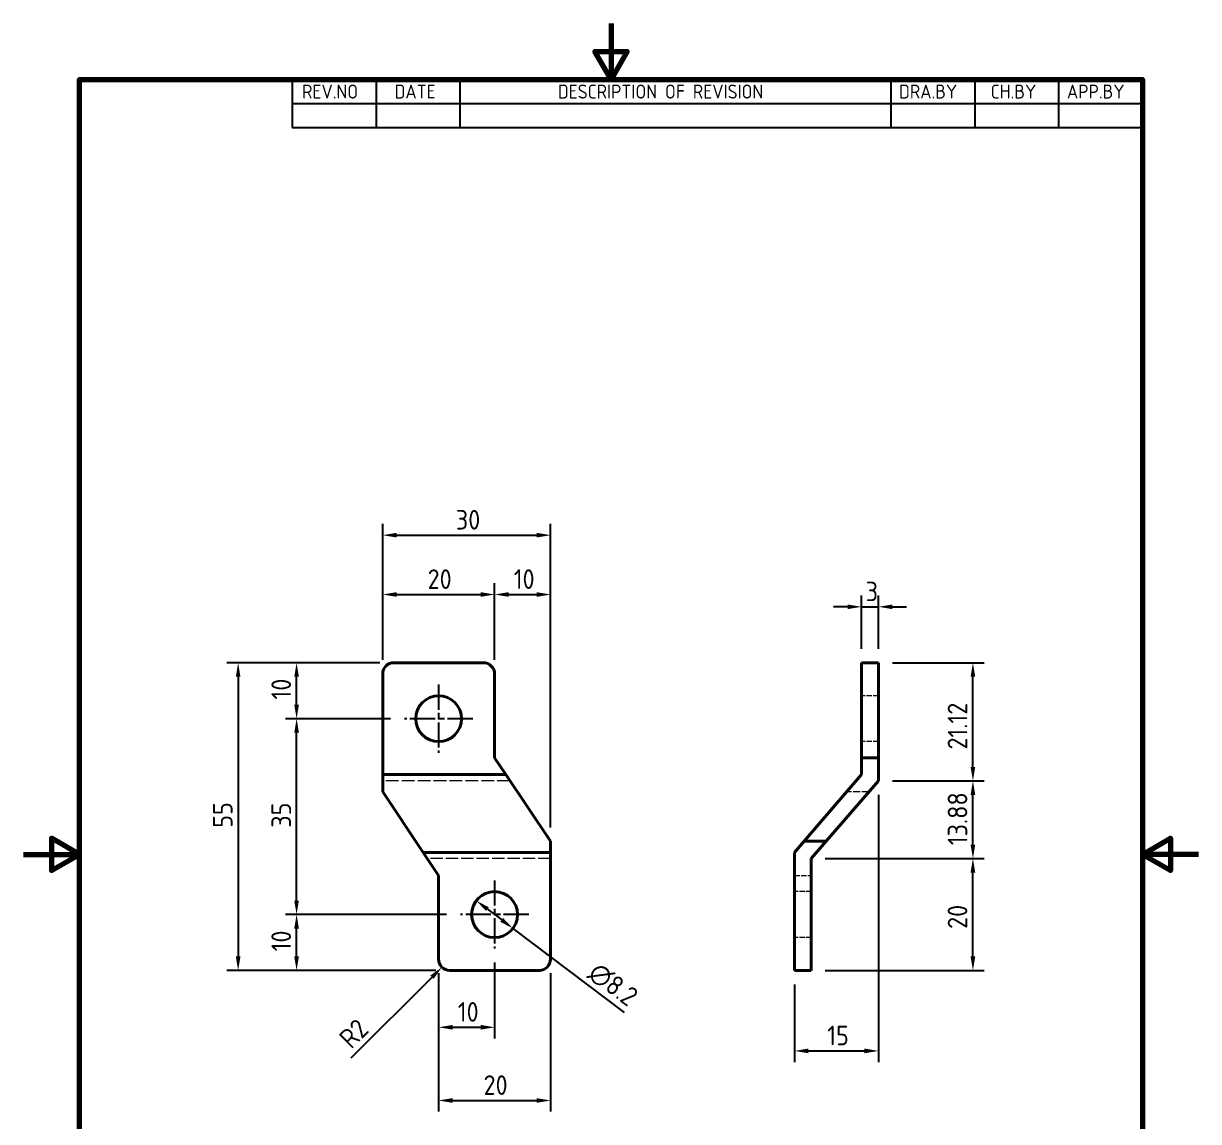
# Model space of a CAD drawing. Header units: millimetres. Extents: x 0 to 210, y 0 to 297.
# Drawn here: x 0 to 210, y 100.8 to 297 of the extents above; entities that cross this region are included whole.
import ezdxf

# ---------------------------------------------------------------- set-up
doc = ezdxf.new("R2010")
doc.units = ezdxf.units.MM
doc.linetypes.add('CHAIN', pattern=[0.35429999999999995, 0.2362, -0.0295, 0.0591, -0.0295])
doc.linetypes.add('DASHED', pattern=[0.2067, 0.1654, -0.0413])
doc.layers.get('0').update_dxf_attribs({"color": 3, "lineweight": 25})
for name, color, linetype, lineweight in [('가려진 것(ISO)', 2, 'DASHED', 18), ('가시적인 것(ISO)', 3, 'Continuous', 40), ('경계(ISO)', 7, 'Continuous', 70), ('기호(ISO)', 5, 'Continuous', 25), ('중심 표식(ISO)', 1, 'Continuous', 25), ('치수(ISO)', 7, 'Continuous', 25)]:
    doc.layers.add(name, color=color, linetype=linetype, lineweight=lineweight)
doc.styles.add('ISO Proportiona M2B', font='isocp.shx')
doc.styles.add('치수 텍스트_PSTEK_POSCO', font='isocp.shx')
doc.dimstyles.new('치수_PSTEK_POSCO', dxfattribs={"dimtxt": 3.5, "dimasz": 2.5, "dimexe": 2, "dimexo": 2.5, "dimgap": 1, "dimtad": 1, "dimrnd": 1e-08, "dimdsep": 46, "dimtxsty": '치수 텍스트_PSTEK_POSCO', "dimcen": 0.09, "dimdle": 10, "dimclrd": 7, "dimclre": 7, "dimclrt": 2, "dimadec": 1, "dimazin": 2, "dimtfac": 1, "dimtmove": 0, "dimatfit": 3, "dimfxl": 0, "dimtolj": 1, "dimlwd": -1, "dimlwe": -1, "dimarcsym": 0})

# ---------------------------------------------------------------- blocks, each defined once
blk = doc.blocks.new('경계 Default Border')
at = {"layer": '경계(ISO)', "flags": 128}
for points in [[(105, 297.0000076293945), (105, 287.0000076293945), (102.1132469177246, 292.0000076293945), (107.8867530822754, 292.0000076293945), (105, 287.0000076293945)], [(10, 10), (10, 287.0000076293945), (200, 287.0000076293945), (200, 10), (10, 10)], [(0, 148.5000038146973), (10, 148.5000038146973), (5, 151.3867473602295), (5, 145.6132507324219), (10, 148.5000038146973)], [(210, 148.5000038146973), (200, 148.5000038146973), (205, 151.3867473602295), (205, 145.6132507324219), (200, 148.5000038146973)]]:
    blk.add_lwpolyline(points, dxfattribs=at)
blk = doc.blocks.new('리비전 내역')
at = {"layer": '기호(ISO)'}
for p, q in [((48.00000000000001, 287.0000076293945), (200, 287.0000076293945)), ((48.00000000000001, 287.0000076293945), (48.00000000000001, 282.7200076293945)), ((63.00000000000001, 287.0000076293945), (63.00000000000001, 282.7200076293945)), ((78, 287.0000076293945), (78, 282.7200076293945)), ((155, 287.0000076293945), (155, 282.7200076293945)), ((170, 287.0000076293945), (170, 282.7200076293945)), ((185, 287.0000076293945), (185, 282.7200076293945)), ((200, 287.0000076293945), (200, 282.7200076293945)), ((48.00000000000001, 282.7200076293945), (200, 282.7200076293945)), ((48.00000000000001, 282.7200076293945), (48.00000000000001, 278.4400076293945)), ((63.00000000000001, 282.7200076293945), (63.00000000000001, 278.4400076293945)), ((78, 282.7200076293945), (78, 278.4400076293945)), ((155, 282.7200076293945), (155, 278.4400076293945)), ((170, 282.7200076293945), (170, 278.4400076293945)), ((185, 282.7200076293945), (185, 278.4400076293945)), ((200, 282.7200076293945), (200, 278.4400076293945)), ((48.00000000000001, 278.4400076293945), (200, 278.4400076293945))]:
    blk.add_line(p, q, dxfattribs=at)
at = {"layer": '기호(ISO)', "color": 2, "char_height": 2.5, "attachment_point": 7, "style": 'ISO Proportiona M2B'}
for s, insert in [('REV.NO', (49.7871163682308, 283.5831900503393)), ('DATE', (66.31423177283666, 283.5831900503393)), ('DESCRIPTION OF REVISION', (95.50702043336295, 283.5831900503393)), ('DRA.BY', (156.4757339553203, 283.5831900503393)), ('CH.BY', (172.8642915086116, 283.5831900503393)), ('APP.BY', (186.4777339604403, 283.5831900503393))]:
    blk.add_mtext(s, dxfattribs=dict(at, insert=insert))
blk = doc.blocks.new('*D22')
at = {"layer": 'Defpoints', "color": 0, "transparency": 16777216}
for p in [(48.80894234194242, 137.7487331230217), (78.09472626063264, 137.7487331230217), (76.19472626063265, 127.7487331230217)]:
    blk.add_point(p, dxfattribs=at)
at = {"layer": '치수(ISO)', "color": 7, "transparency": 16777216}
for p, q in [((75.59472626063264, 137.7487331230217), (46.80894234194242, 137.7487331230217)), ((48.80894234194242, 130.2487331230217), (48.80894234194242, 135.2487331230217)), ((73.69472626063265, 127.7487331230217), (46.80894234194242, 127.7487331230217))]:
    blk.add_line(p, q, dxfattribs=at)
for points in [[(48.39227567527576, 135.2487331230217), (49.22560900860908, 135.2487331230217), (48.80894234194242, 137.7487331230217)], [(48.39227567527576, 130.2487331230217), (49.22560900860908, 130.2487331230217), (48.80894234194242, 127.7487331230217)]]:
    blk.add_solid(points, dxfattribs=at)
at = {"layer": '치수(ISO)', "color": 2, "transparency": 16777216, "insert": (46.0589423419424, 131.1623551702658), "char_height": 3.5, "attachment_point": 4, "rotation": 90, "style": '치수 텍스트_PSTEK_POSCO'}
blk.add_mtext('\\A1;10', dxfattribs=at)
blk = doc.blocks.new('*D23')
at = {"layer": 'Defpoints', "color": 0, "transparency": 16777216}
for p in [(48.80894234194243, 172.7487331230217), (68.09472626063263, 172.7487331230217), (78.09472626063264, 137.7487331230217)]:
    blk.add_point(p, dxfattribs=at)
at = {"layer": '치수(ISO)', "color": 7, "transparency": 16777216}
for p, q in [((65.59472626063263, 172.7487331230217), (46.80894234194243, 172.7487331230217)), ((48.80894234194242, 140.2487331230217), (48.80894234194243, 170.2487331230217)), ((75.59472626063264, 137.7487331230217), (46.80894234194242, 137.7487331230217))]:
    blk.add_line(p, q, dxfattribs=at)
for points in [[(48.39227567527576, 170.2487331230217), (49.22560900860909, 170.2487331230217), (48.80894234194243, 172.7487331230217)], [(48.39227567527576, 140.2487331230217), (49.22560900860908, 140.2487331230217), (48.80894234194242, 137.7487331230217)]]:
    blk.add_solid(points, dxfattribs=at)
at = {"layer": '치수(ISO)', "color": 2, "transparency": 16777216, "insert": (46.0589423419424, 153.2612457496064), "char_height": 3.5, "attachment_point": 4, "rotation": 90, "style": '치수 텍스트_PSTEK_POSCO'}
blk.add_mtext('\\A1;35', dxfattribs=at)
blk = doc.blocks.new('*D24')
at = {"layer": 'Defpoints', "color": 0, "transparency": 16777216}
for p in [(48.80894234194243, 182.7487331230217), (66.19472626063263, 182.7487331230217), (68.09472626063263, 172.7487331230217)]:
    blk.add_point(p, dxfattribs=at)
at = {"layer": '치수(ISO)', "color": 7, "transparency": 16777216}
for p, q in [((63.69472626063263, 182.7487331230217), (46.80894234194243, 182.7487331230217)), ((48.80894234194242, 175.2487331230217), (48.80894234194243, 180.2487331230217)), ((65.59472626063263, 172.7487331230217), (46.80894234194242, 172.7487331230217))]:
    blk.add_line(p, q, dxfattribs=at)
for points in [[(48.39227567527576, 180.2487331230217), (49.22560900860909, 180.2487331230217), (48.80894234194243, 182.7487331230217)], [(48.39227567527576, 175.2487331230217), (49.22560900860908, 175.2487331230217), (48.80894234194242, 172.7487331230217)]]:
    blk.add_solid(points, dxfattribs=at)
at = {"layer": '치수(ISO)', "color": 2, "transparency": 16777216, "insert": (46.0589423419424, 176.1823551702658), "char_height": 3.5, "attachment_point": 4, "rotation": 90, "style": '치수 텍스트_PSTEK_POSCO'}
blk.add_mtext('\\A1;10', dxfattribs=at)
blk = doc.blocks.new('*D25')
at = {"layer": 'Defpoints', "color": 0, "transparency": 16777216}
for p in [(140.7944054392593, 147.7487331230217), (169.6808987494999, 147.7487331230217), (140.7944054392587, 127.7487331230217)]:
    blk.add_point(p, dxfattribs=at)
at = {"layer": '치수(ISO)', "color": 7, "transparency": 16777216}
for p, q in [((143.2944054392593, 147.7487331230217), (171.6808987494999, 147.7487331230217)), ((169.6808987494999, 130.2487331230217), (169.6808987494999, 145.2487331230217)), ((143.2944054392587, 127.7487331230217), (171.6808987494999, 127.7487331230217))]:
    blk.add_line(p, q, dxfattribs=at)
for points in [[(169.2642320828332, 145.2487331230217), (170.0975654161665, 145.2487331230217), (169.6808987494999, 147.7487331230217)], [(169.2642320828332, 130.2487331230217), (170.0975654161665, 130.2487331230217), (169.6808987494999, 127.7487331230217)]]:
    blk.add_solid(points, dxfattribs=at)
at = {"layer": '치수(ISO)', "color": 2, "transparency": 16777216, "insert": (166.9305542613109, 135.1803340337808), "char_height": 3.5, "attachment_point": 4, "rotation": 90, "style": '치수 텍스트_PSTEK_POSCO'}
blk.add_mtext('\\A1;20', dxfattribs=at)
blk = doc.blocks.new('*D26')
at = {"layer": 'Defpoints', "color": 0, "transparency": 16777216}
for p in [(152.7944054392572, 161.6318891532147), (169.6808987494999, 161.6318891532147), (140.7944054392593, 147.7487331230217)]:
    blk.add_point(p, dxfattribs=at)
at = {"layer": '치수(ISO)', "color": 7, "transparency": 16777216}
for p, q in [((155.2944054392572, 161.6318891532147), (171.6808987494999, 161.6318891532147)), ((169.6808987494999, 150.2487331230217), (169.6808987494999, 159.1318891532147)), ((143.2944054392593, 147.7487331230217), (171.6808987494999, 147.7487331230217))]:
    blk.add_line(p, q, dxfattribs=at)
for points in [[(169.2642320828332, 159.1318891532147), (170.0975654161665, 159.1318891532147), (169.6808987494999, 161.6318891532147)], [(169.2642320828332, 150.2487331230217), (170.0975654161665, 150.2487331230217), (169.6808987494999, 147.7487331230217)]]:
    blk.add_solid(points, dxfattribs=at)
at = {"layer": '치수(ISO)', "color": 2, "transparency": 16777216, "insert": (166.9308987494998, 150.1403111381182), "char_height": 3.5, "attachment_point": 4, "rotation": 90, "style": '치수 텍스트_PSTEK_POSCO'}
blk.add_mtext('\\A1;13.88', dxfattribs=at)
blk = doc.blocks.new('*D27')
at = {"layer": 'Defpoints', "color": 0, "transparency": 16777216}
for p in [(152.7944054392561, 182.7487331230217), (169.6808987494999, 182.7487331230217), (152.7944054392572, 161.6318891532147)]:
    blk.add_point(p, dxfattribs=at)
at = {"layer": '치수(ISO)', "color": 7, "transparency": 16777216}
for p, q in [((155.2944054392561, 182.7487331230217), (171.6808987494999, 182.7487331230217)), ((169.6808987494999, 164.1318891532147), (169.6808987494999, 180.2487331230217)), ((155.2944054392572, 161.6318891532147), (171.6808987494999, 161.6318891532147))]:
    blk.add_line(p, q, dxfattribs=at)
for points in [[(169.2642320828332, 180.2487331230217), (170.0975654161665, 180.2487331230217), (169.6808987494999, 182.7487331230217)], [(169.2642320828332, 164.1318891532147), (170.0975654161665, 164.1318891532147), (169.6808987494999, 161.6318891532147)]]:
    blk.add_solid(points, dxfattribs=at)
at = {"layer": '치수(ISO)', "color": 2, "transparency": 16777216, "insert": (166.9305542613109, 167.2431866551765), "char_height": 3.5, "attachment_point": 4, "rotation": 90, "style": '치수 텍스트_PSTEK_POSCO'}
blk.add_mtext('\\A1;21.12', dxfattribs=at)
blk = doc.blocks.new('*D28')
at = {"layer": 'Defpoints', "color": 0, "transparency": 16777216}
for p in [(152.7944054392572, 161.6318891532147), (137.794405439259, 127.7487331230217), (152.7944054392572, 113.375011144001)]:
    blk.add_point(p, dxfattribs=at)
at = {"layer": '치수(ISO)', "color": 7, "transparency": 16777216}
for p, q in [((152.7944054392572, 159.1318891532147), (152.7944054392572, 111.375011144001)), ((137.794405439259, 125.2487331230217), (137.794405439259, 111.375011144001)), ((140.294405439259, 113.375011144001), (150.2944054392572, 113.375011144001))]:
    blk.add_line(p, q, dxfattribs=at)
for points in [[(140.294405439259, 113.7916778106677), (140.294405439259, 112.9583444773343), (137.794405439259, 113.375011144001)], [(150.2944054392572, 113.7916778106677), (150.2944054392572, 112.9583444773343), (152.7944054392572, 113.375011144001)]]:
    blk.add_solid(points, dxfattribs=at)
at = {"layer": '치수(ISO)', "color": 2, "transparency": 16777216, "insert": (143.6469180658428, 116.125011144001), "char_height": 3.5, "attachment_point": 4, "style": '치수 텍스트_PSTEK_POSCO'}
blk.add_mtext('\\A1;15', dxfattribs=at)
blk = doc.blocks.new('*D29')
at = {"layer": 'Defpoints', "color": 0, "transparency": 16777216}
for p in [(152.7944054392561, 192.7487331230217), (149.7944054392561, 182.7487331230217), (152.7944054392561, 182.7487331230217)]:
    blk.add_point(p, dxfattribs=at)
at = {"layer": '치수(ISO)', "color": 7, "transparency": 16777216}
for p, q in [((149.7944054392561, 185.2487331230217), (149.7944054392561, 194.7487331230217)), ((152.7944054392561, 185.2487331230217), (152.7944054392561, 194.7487331230217)), ((147.2944054392561, 192.7487331230217), (144.7944054392561, 192.7487331230217)), ((149.7944054392561, 192.7487331230217), (152.7944054392561, 192.7487331230217)), ((155.2944054392561, 192.7487331230217), (157.7944054392561, 192.7487331230217))]:
    blk.add_line(p, q, dxfattribs=at)
for points in [[(147.2944054392561, 193.1653997896883), (147.2944054392561, 192.332066456355), (149.7944054392561, 192.7487331230217)], [(155.2944054392561, 193.1653997896883), (155.2944054392561, 192.332066456355), (152.7944054392561, 192.7487331230217)]]:
    blk.add_solid(points, dxfattribs=at)
at = {"layer": '치수(ISO)', "color": 2, "transparency": 16777216, "insert": (150.5219180658408, 195.4987331230217), "char_height": 3.5, "attachment_point": 4, "style": '치수 텍스트_PSTEK_POSCO'}
blk.add_mtext('\\A1;3', dxfattribs=at)
blk = doc.blocks.new('*D30')
at = {"layer": 'Defpoints', "color": 0, "transparency": 16777216}
for p in [(84.19472626063262, 194.9449759986062), (64.19472626063263, 180.7487331230217), (84.19472626063262, 180.7487331230217)]:
    blk.add_point(p, dxfattribs=at)
at = {"layer": '치수(ISO)', "color": 7, "transparency": 16777216}
for p, q in [((64.19472626063263, 183.2487331230217), (64.19472626063263, 196.9449759986062)), ((84.19472626063262, 183.2487331230217), (84.19472626063262, 196.9449759986062)), ((66.69472626063263, 194.9449759986062), (81.69472626063262, 194.9449759986062))]:
    blk.add_line(p, q, dxfattribs=at)
for points in [[(66.69472626063263, 195.3616426652729), (66.69472626063263, 194.5283093319395), (64.19472626063263, 194.9449759986062)], [(81.69472626063262, 195.3616426652729), (81.69472626063262, 194.5283093319395), (84.19472626063262, 194.9449759986062)]]:
    blk.add_solid(points, dxfattribs=at)
at = {"layer": '치수(ISO)', "color": 2, "transparency": 16777216, "insert": (72.22390933149876, 197.6953204867952), "char_height": 3.5, "attachment_point": 4, "style": '치수 텍스트_PSTEK_POSCO'}
blk.add_mtext('\\A1;20', dxfattribs=at)
blk = doc.blocks.new('*D31')
at = {"layer": 'Defpoints', "color": 0, "transparency": 16777216}
for p in [(94.19472626063265, 194.9449759986062), (84.19472626063262, 180.7487331230217), (94.19472626063265, 150.8325050649964)]:
    blk.add_point(p, dxfattribs=at)
at = {"layer": '치수(ISO)', "color": 7, "transparency": 16777216}
for p, q in [((84.19472626063262, 183.2487331230217), (84.19472626063262, 196.9449759986062)), ((94.19472626063265, 153.3325050649964), (94.19472626063265, 196.9449759986062)), ((86.69472626063262, 194.9449759986062), (91.69472626063265, 194.9449759986062))]:
    blk.add_line(p, q, dxfattribs=at)
for points in [[(86.69472626063262, 195.3616426652729), (86.69472626063262, 194.5283093319395), (84.19472626063262, 194.9449759986062)], [(91.69472626063265, 195.3616426652729), (91.69472626063265, 194.5283093319395), (94.19472626063265, 194.9449759986062)]]:
    blk.add_solid(points, dxfattribs=at)
at = {"layer": '치수(ISO)', "color": 2, "transparency": 16777216, "insert": (87.6183483078767, 197.6949759986062), "char_height": 3.5, "attachment_point": 4, "style": '치수 텍스트_PSTEK_POSCO'}
blk.add_mtext('\\A1;10', dxfattribs=at)
blk = doc.blocks.new('*D32')
at = {"layer": 'Defpoints', "color": 0, "transparency": 16777216}
for p in [(94.19472626063265, 205.5520602389402), (64.19472626063263, 180.7487331230217), (94.19472626063265, 150.8325050649964)]:
    blk.add_point(p, dxfattribs=at)
at = {"layer": '치수(ISO)', "color": 7, "transparency": 16777216}
for p, q in [((64.19472626063263, 183.2487331230217), (64.19472626063263, 207.5520602389402)), ((94.19472626063265, 153.3325050649964), (94.19472626063265, 207.5520602389402)), ((66.69472626063263, 205.5520602389402), (91.69472626063265, 205.5520602389402))]:
    blk.add_line(p, q, dxfattribs=at)
for points in [[(66.69472626063263, 205.9687269056068), (66.69472626063263, 205.1353935722735), (64.19472626063263, 205.5520602389402)], [(91.69472626063265, 205.9687269056068), (91.69472626063265, 205.1353935722735), (94.19472626063265, 205.5520602389402)]]:
    blk.add_solid(points, dxfattribs=at)
at = {"layer": '치수(ISO)', "color": 2, "transparency": 16777216, "insert": (77.26834830787672, 208.3020602389402), "char_height": 3.5, "attachment_point": 4, "style": '치수 텍스트_PSTEK_POSCO'}
blk.add_mtext('\\A1;30', dxfattribs=at)
blk = doc.blocks.new('*D33')
at = {"layer": 'Defpoints', "color": 0, "transparency": 16777216}
for p in [(66.19472626063263, 182.7487331230217), (38.36221602501814, 127.7487331230217), (76.19472626063265, 127.7487331230217)]:
    blk.add_point(p, dxfattribs=at)
at = {"layer": '치수(ISO)', "color": 7, "transparency": 16777216}
for p, q in [((63.69472626063263, 182.7487331230217), (36.36221602501816, 182.7487331230217)), ((38.36221602501816, 180.2487331230217), (38.36221602501814, 130.2487331230217)), ((73.69472626063265, 127.7487331230217), (36.36221602501814, 127.7487331230217))]:
    blk.add_line(p, q, dxfattribs=at)
for points in [[(37.94554935835149, 180.2487331230217), (38.77888269168482, 180.2487331230217), (38.36221602501816, 182.7487331230217)], [(37.94554935835148, 130.2487331230217), (38.77888269168481, 130.2487331230217), (38.36221602501814, 127.7487331230217)]]:
    blk.add_solid(points, dxfattribs=at)
at = {"layer": '치수(ISO)', "color": 2, "transparency": 16777216, "insert": (35.61221602501812, 153.2512457496064), "char_height": 3.5, "attachment_point": 4, "rotation": 90, "style": '치수 텍스트_PSTEK_POSCO'}
blk.add_mtext('\\A1;55', dxfattribs=at)
blk = doc.blocks.new('*D34')
at = {"layer": 'Defpoints', "color": 0, "transparency": 16777216}
for p in [(84.19472626063265, 131.6487331230217), (74.19472626063265, 129.7487331230217), (84.19472626063265, 117.5977053640225)]:
    blk.add_point(p, dxfattribs=at)
at = {"layer": '치수(ISO)', "color": 7, "transparency": 16777216}
for p, q in [((84.19472626063265, 129.1487331230217), (84.19472626063265, 115.5977053640225)), ((74.19472626063265, 127.2487331230217), (74.19472626063265, 115.5977053640225)), ((76.69472626063265, 117.5977053640225), (81.69472626063265, 117.5977053640225))]:
    blk.add_line(p, q, dxfattribs=at)
for points in [[(76.69472626063265, 118.0143720306892), (76.69472626063265, 117.1810386973558), (74.19472626063265, 117.5977053640225)], [(81.69472626063265, 118.0143720306892), (81.69472626063265, 117.1810386973558), (84.19472626063265, 117.5977053640225)]]:
    blk.add_solid(points, dxfattribs=at)
at = {"layer": '치수(ISO)', "color": 2, "transparency": 16777216, "insert": (77.61834830787674, 120.3477053640225), "char_height": 3.5, "attachment_point": 4, "style": '치수 텍스트_PSTEK_POSCO'}
blk.add_mtext('\\A1;10', dxfattribs=at)
blk = doc.blocks.new('*D35')
at = {"layer": 'Defpoints', "color": 0, "transparency": 16777216}
for p in [(74.19472626063265, 129.7487331230217), (94.19472626063266, 129.7487331230217), (94.19472626063266, 104.5171378611315)]:
    blk.add_point(p, dxfattribs=at)
at = {"layer": '치수(ISO)', "color": 7, "transparency": 16777216}
for p, q in [((74.19472626063265, 127.2487331230217), (74.19472626063265, 102.5171378611315)), ((94.19472626063266, 127.2487331230217), (94.19472626063266, 102.5171378611315)), ((76.69472626063265, 104.5171378611315), (91.69472626063266, 104.5171378611315))]:
    blk.add_line(p, q, dxfattribs=at)
for points in [[(76.69472626063265, 104.9338045277981), (76.69472626063265, 104.1004711944648), (74.19472626063265, 104.5171378611315)], [(91.69472626063266, 104.9338045277981), (91.69472626063266, 104.1004711944648), (94.19472626063266, 104.5171378611315)]]:
    blk.add_solid(points, dxfattribs=at)
at = {"layer": '치수(ISO)', "color": 2, "transparency": 16777216, "insert": (82.22390933149882, 107.2674823493204), "char_height": 3.5, "attachment_point": 4, "style": '치수 텍스트_PSTEK_POSCO'}
blk.add_mtext('\\A1;20', dxfattribs=at)
blk = doc.blocks.new('*D36')
at = {"layer": 'Defpoints', "color": 0, "transparency": 16777216}
for p in [(80.92244465224192, 140.2189908171475), (87.46700786902312, 135.2784754288955)]:
    blk.add_point(p, dxfattribs=at)
at = {"layer": '치수(ISO)', "color": 7, "transparency": 16777216}
for p, q in [((82.91773831589474, 138.7127361256073), (85.47171420537035, 136.7847301204358)), ((87.46700786902312, 135.2784754288955), (107.3797899354402, 120.2462413495026))]:
    blk.add_line(p, q, dxfattribs=at)
for points in [[(83.16878076448477, 139.0452850695494), (82.6666958673047, 138.3801871816651), (80.92244465224192, 140.2189908171475)], [(85.72275665396036, 137.1172790643778), (85.22067175678029, 136.4521811764936), (87.46700786902312, 135.2784754288955)]]:
    blk.add_solid(points, dxfattribs=at)
at = {"layer": '치수(ISO)', "color": 2, "transparency": 16777216, "insert": (101.6461449555205, 128.0206312318941), "char_height": 3.5, "attachment_point": 4, "rotation": 322.9507077139547, "style": '치수 텍스트_PSTEK_POSCO'}
blk.add_mtext('\\A1;∅8.2', dxfattribs=at)
blk = doc.blocks.new('*D37')
at = {"layer": 'Defpoints', "color": 0, "transparency": 16777216}
for p in [(74.78051269825933, 128.3345195606488), (76.19472626063265, 129.7487331230217)]:
    blk.add_point(p, dxfattribs=at)
at = {"layer": '치수(ISO)', "color": 7, "transparency": 16777216}
blk.add_line((58.5870985210133, 112.1411053834076), (73.01274574529269, 126.5667526076827), dxfattribs=at)
blk.add_solid([(72.71811791979835, 126.8613804331771), (73.30737357078704, 126.2721247821882), (74.78051269825933, 128.3345195606488)], dxfattribs=at)
at = {"layer": '치수(ISO)', "color": 2, "transparency": 16777216, "insert": (57.34941806400278, 114.7929994027918), "char_height": 3.5, "attachment_point": 4, "rotation": 44.99999999999137, "style": '치수 텍스트_PSTEK_POSCO'}
blk.add_mtext('\\A1;R2', dxfattribs=at)

msp = doc.modelspace()

# ---------------------------------------------------------------- linework, layer by layer
at = {"layer": '가려진 것(ISO)', "ltscale": 5.713989734649658}
for p, q in [((152.7944054392534, 176.8487331230217), (149.7944054392534, 176.8487331230217)), ((152.7944054392534, 168.6487331230217), (149.7944054392534, 168.6487331230217)), ((137.7944054392534, 144.7487331230217), (140.7944054392534, 144.7487331230217)), ((140.7944054392564, 141.8487331230217), (137.7944054392563, 141.8487331230217)), ((140.7944054392564, 133.6487331230217), (137.7944054392563, 133.6487331230217))]:
    msp.add_line(p, q, dxfattribs=at)
at = {"layer": '가려진 것(ISO)', "ltscale": 13.76389503479004}
msp.add_line((86.95470281354682, 161.6318891532147), (64.19472626063265, 161.6318891532146), dxfattribs=at)
at = {"layer": '가려진 것(ISO)', "ltscale": 7.55269193649292}
msp.add_line((151.0942779167563, 159.664961181047), (147.12892626267, 159.664961181047), dxfattribs=at)
at = {"layer": '가려진 것(ISO)', "ltscale": 13.31109809875488}
msp.add_line((94.19472626063265, 147.7487331230217), (72.18349393813813, 147.7487331230217), dxfattribs=at)
at = {"layer": '가시적인 것(ISO)'}
for p, q in [((82.19472626063263, 182.7487331230217), (66.19472626063263, 182.7487331230217)), ((152.7944054392558, 182.7487331230217), (149.7944054392558, 182.7487331230217)), ((149.7944054392563, 180.7487331230217), (149.7944054392557, 182.7487331230217)), ((152.7944054392558, 182.7487331230217), (152.7944054392563, 180.7487331230217)), ((64.19472626063265, 162.7487331230217), (64.19472626063263, 180.7487331230217)), ((84.19472626063265, 165.7487331230217), (84.19472626063262, 180.7487331230217)), ((149.7944054392564, 165.7487331230217), (149.7944054392564, 180.7487331230217)), ((152.7944054392564, 180.7487331230217), (152.7944054392563, 165.7487331230217)), ((86.20595858312714, 162.7487331230217), (84.19472626063265, 165.7487331230217)), ((149.7944054392569, 162.7487331230217), (149.7944054392564, 165.7487331230217)), ((149.7944054392564, 165.7487331230217), (152.7944054392563, 165.7487331230217)), ((152.7944054392563, 165.7487331230217), (152.7944054392572, 161.6318891532147)), ((86.20595858312714, 162.7487331230217), (64.19472626063265, 162.7487331230217)), ((64.19472626063265, 159.664961181047), (64.19472626063265, 162.7487331230217)), ((94.19472626063265, 150.8325050649964), (86.20595858312714, 162.7487331230217)), ((139.4945329617535, 150.8325050649964), (149.7944054392569, 162.7487331230217)), ((64.19472626063265, 159.664961181047), (71.43474970771847, 148.8655770928287)), ((152.7944054392572, 161.6318891532147), (143.4598846158398, 150.8325050649964)), ((94.19472626063265, 150.8325050649964), (94.19472626063265, 148.8655770928287)), ((139.4945329617535, 150.8325050649964), (137.7944054392593, 148.8655770928287)), ((143.4598846158398, 150.8325050649964), (139.4945329617535, 150.8325050649964)), ((140.7944054392593, 147.7487331230217), (143.4598846158398, 150.8325050649964)), ((94.19472626063265, 148.8655770928287), (71.43474970771847, 148.8655770928287)), ((71.43474970771847, 148.8655770928287), (74.19472626063265, 144.7487331230217)), ((94.19472626063265, 148.8655770928287), (94.19472626063266, 129.7487331230217)), ((137.7944054392593, 148.8655770928287), (137.7944054392593, 129.7487331230217)), ((140.7944054392593, 129.7487331230217), (140.7944054392593, 147.7487331230217)), ((74.19472626063265, 144.7487331230217), (74.19472626063265, 129.7487331230217)), ((137.7944054392587, 127.7487331230217), (137.7944054392593, 129.7487331230217)), ((140.7944054392593, 129.7487331230217), (140.7944054392587, 127.7487331230217)), ((92.19472626063265, 127.7487331230217), (76.19472626063265, 127.7487331230217)), ((137.7944054392587, 127.7487331230217), (140.7944054392587, 127.7487331230217))]:
    msp.add_line(p, q, dxfattribs=at)
for centre in [(74.19472626063263, 172.7487331230217), (84.19472626063265, 137.7487331230217)]:
    msp.add_circle(centre, 4.1, dxfattribs=at)
for centre, radius, start, end in [((66.19472626063262, 180.7487331230217), 1.999999999999995, 90, 180), ((82.19472626063263, 180.7487331230217), 2.000000000000006, 0, 90), ((76.19472626063265, 129.7487331230217), 2.000000000000002, 180, 270), ((92.19472626063266, 129.7487331230217), 1.999999999999995, 270, 0)]:
    msp.add_arc(centre, radius, start, end, dxfattribs=at)
at = {"layer": '중심 표식(ISO)', "linetype": 'CHAIN', "ltscale": 19.05165100097656}
for p, q in [((74.19472626063263, 178.8487331230217), (74.19472626063263, 166.6487331230217)), ((80.29472626063264, 172.7487331230217), (68.09472626063263, 172.7487331230217)), ((84.19472626063265, 143.8487331230217), (84.19472626063265, 131.6487331230217)), ((90.29472626063264, 137.7487331230217), (78.09472626063264, 137.7487331230217))]:
    msp.add_line(p, q, dxfattribs=at)

# ---------------------------------------------------------------- block references
msp.add_blockref('경계 Default Border', (0, 0))
at = {"layer": '기호(ISO)'}
msp.add_blockref('리비전 내역', (0, 0), dxfattribs=at)

# ---------------------------------------------------------------- dimensions: what is measured, and where the dimension line sits
at = {"layer": '치수(ISO)', "color": 7}
for base, p1, p2, picture, middle in [((94.19472626063265, 205.5520602389402), (64.19472626063263, 180.7487331230217), (94.19472626063265, 150.8325050649964), '*D32', (79.19472626063262, 205.5520602389402)), ((84.19472626063262, 194.9449759986062), (64.19472626063263, 180.7487331230217), (84.19472626063262, 180.7487331230217), '*D30', (74.19472626063262, 194.9449759986062)), ((94.19472626063265, 194.9449759986062), (84.19472626063262, 180.7487331230217), (94.19472626063265, 150.8325050649964), '*D31', (89.1947262606326, 194.9449759986062))]:
    dim = msp.add_linear_dim(base=base, p1=p1, p2=p2, dimstyle='치수_PSTEK_POSCO', override={"dimdec": 2, "dimtp": 0, "dimtm": -0, "dimtdec": 2, "dimtofl": 0, "dimatfit": 1}, dxfattribs=at)
    dim.commit()
    dim.dimension.update_dxf_attribs({"geometry": picture, "text_midpoint": middle, "dimtype": 160})
for base, p1, p2, angle, override, picture, middle in [((152.7944054392561, 192.7487331230217), (149.7944054392561, 182.7487331230217), (152.7944054392561, 182.7487331230217), 180, {"dimdec": 2, "dimtp": 0, "dimtm": -0, "dimtdec": 2, "dimtofl": 1, "dimatfit": 1}, '*D29', (151.2944054392561, 192.7487331230217)), ((38.36221602501814, 127.7487331230217), (66.19472626063263, 182.7487331230217), (76.19472626063265, 127.7487331230217), 90, {"dimdec": 2, "dimtp": 0, "dimtm": -0, "dimtdec": 2, "dimtofl": 0, "dimatfit": 1}, '*D33', (38.36221602501812, 155.2487331230217)), ((48.80894234194243, 182.7487331230217), (68.09472626063263, 172.7487331230217), (66.19472626063263, 182.7487331230217), 90, {"dimdec": 2, "dimtp": 0, "dimtm": -0, "dimtdec": 2, "dimtofl": 0, "dimatfit": 1}, '*D24', (48.8089423419424, 177.7587331230217)), ((169.6808987494999, 182.7487331230217), (152.7944054392572, 161.6318891532147), (152.7944054392561, 182.7487331230217), 90, {"dimdec": 2, "dimtp": 0, "dimtm": -0, "dimtdec": 2, "dimtofl": 0, "dimatfit": 1}, '*D27', (169.6808987494998, 171.5927289780112)), ((48.80894234194243, 172.7487331230217), (78.09472626063264, 137.7487331230217), (68.09472626063263, 172.7487331230217), 90, {"dimdec": 2, "dimtp": 0, "dimtm": -0, "dimtdec": 2, "dimtofl": 0, "dimatfit": 1}, '*D23', (48.8089423419424, 155.2587331230217)), ((169.6808987494999, 161.6318891532147), (140.7944054392593, 147.7487331230217), (152.7944054392572, 161.6318891532147), 90, {"dimdec": 2, "dimtp": 0, "dimtm": -0, "dimtdec": 2, "dimtofl": 0, "dimatfit": 1}, '*D26', (169.6808987494998, 154.6903111381182)), ((152.7944054392572, 113.375011144001), (137.794405439259, 127.7487331230217), (152.7944054392572, 161.6318891532147), 180, {"dimdec": 2, "dimtp": 0, "dimtm": -0, "dimtdec": 2, "dimtofl": 0, "dimatfit": 1}, '*D28', (145.2944054392581, 113.375011144001)), ((169.6808987494999, 147.7487331230217), (140.7944054392587, 127.7487331230217), (140.7944054392593, 147.7487331230217), 90, {"dimdec": 2, "dimtp": 0, "dimtm": -0, "dimtdec": 2, "dimtofl": 0, "dimatfit": 1}, '*D25', (169.6808987494998, 137.1511509629147)), ((48.80894234194242, 137.7487331230217), (76.19472626063265, 127.7487331230217), (78.09472626063264, 137.7487331230217), 90, {"dimdec": 2, "dimtp": 0, "dimtm": -0, "dimtdec": 2, "dimtofl": 0, "dimatfit": 1}, '*D22', (48.8089423419424, 132.7387331230217)), ((84.19472626063265, 117.5977053640225), (74.19472626063265, 129.7487331230217), (84.19472626063265, 131.6487331230217), 180, {"dimdec": 2, "dimtp": 0, "dimtm": -0, "dimtdec": 2, "dimtofl": 0, "dimatfit": 1}, '*D34', (79.19472626063265, 117.5977053640225)), ((94.19472626063266, 104.5171378611315), (74.19472626063265, 129.7487331230217), (94.19472626063266, 129.7487331230217), 180, {"dimdec": 2, "dimtp": 0, "dimtm": -0, "dimtdec": 2, "dimtofl": 0, "dimatfit": 1}, '*D35', (84.19472626063268, 104.5171378611315))]:
    dim = msp.add_linear_dim(base=base, p1=p1, p2=p2, angle=angle, dimstyle='치수_PSTEK_POSCO', override=override, dxfattribs=at)
    dim.commit()
    dim.dimension.update_dxf_attribs({"geometry": picture, "text_midpoint": middle, "dimtype": 160})
dim = msp.add_diameter_dim_2p(p1=(80.92244465224192, 140.2189908171475), p2=(87.46700786902312, 135.2784754288955), dimstyle='치수_PSTEK_POSCO', override={"dimdec": 2, "dimlfac": 0.9999999999999978, "dimtp": 0, "dimtm": -0, "dimtdec": 2, "dimatfit": 2}, dxfattribs=at)
dim.commit()
dim.dimension.update_dxf_attribs({"geometry": '*D36', "text_midpoint": (103.2853648550125, 123.3371382429772), "dimtype": 163})
dim = msp.add_radius_dim(center=(76.19472626063265, 129.7487331230217), mpoint=(74.78051269825933, 128.3345195606488), dimstyle='치수_PSTEK_POSCO', override={"dimdec": 2, "dimcen": 0, "dimtp": 0, "dimtm": -0, "dimtdec": 2, "dimtofl": 0}, dxfattribs=at)
dim.commit()
dim.dimension.update_dxf_attribs({"geometry": '*D37', "text_midpoint": (60.85344883169687, 114.4074556940905), "dimtype": 164})

doc.saveas('drawing.dxf')
